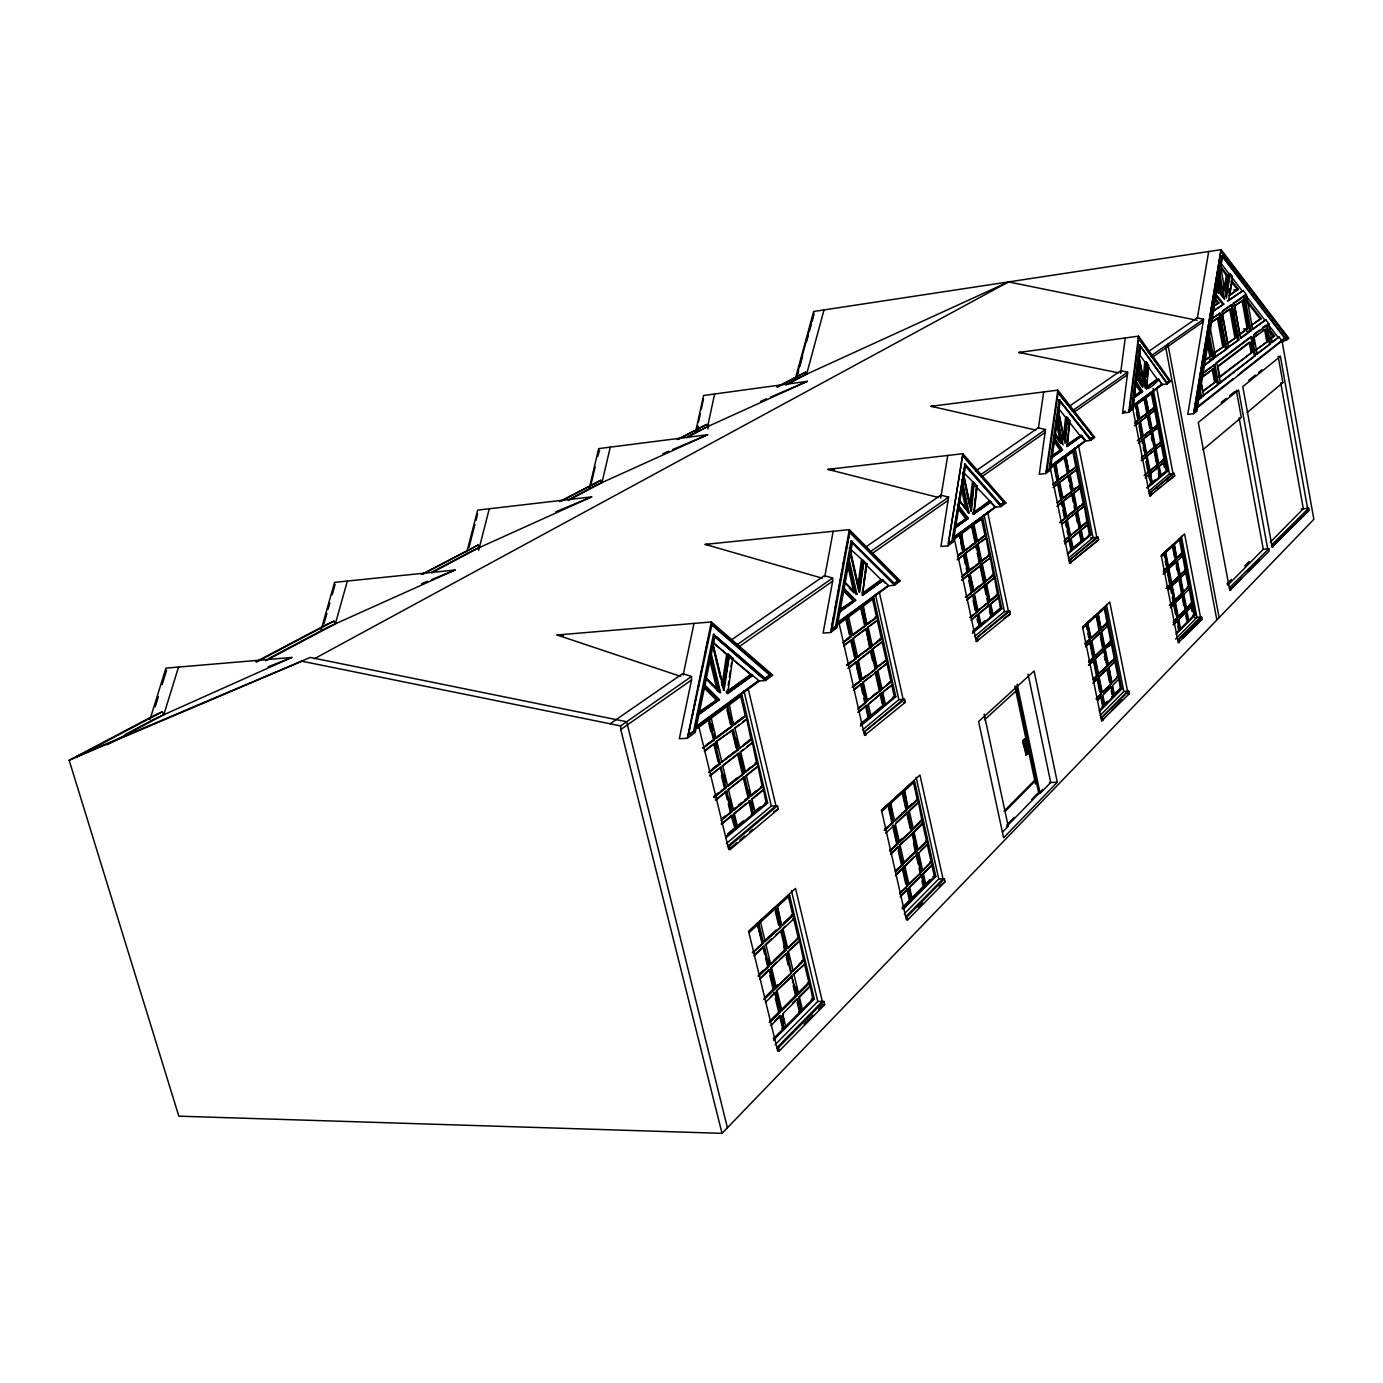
<?xml version="1.0" encoding="UTF-8"?>
<svg xmlns="http://www.w3.org/2000/svg" width="1383" height="1383" viewBox="0 0 1383 1383"><rect width="100%" height="100%" fill="white"/><g stroke="black" fill="none" stroke-linecap="round" stroke-linejoin="round"><path stroke-width="1.5" d="M822.315 578.215L705.209 544.383L849.335 529.62L900.333 580.981L894.524 585.268L852.36 543.104L837.009 627.744L830.578 632.498L823.092 633.086L832.635 581.206L832.652 578.025L824.372 575.639L730.622 640.45M938.625 497.552L827.829 469.39L962.845 453.693L1005.925 502.98L1001.067 506.576L965.455 466.106L953.267 541.894L947.925 545.836L940.941 546.51L948.582 497.137L940.768 495.149L866.553 546.458M1035.919 430.078L931.018 406.291L1057.857 390.127L1094.8 437.356L1090.72 440.364L1060.139 401.502L1050.285 470.237L1045.825 473.522L1039.29 474.248L1045.496 429.508L1038.114 427.848L975.464 471.154M1132.677 409.385L1140.595 346.805L1132.677 409.385L1128.735 412.29L1122.581 413.033L1127.698 372.165L1120.697 370.748L1120.593 373.272L1125.243 337.971M1165.437 345.836L1216.85 619.982M1167.892 344.125L1219.115 617.631M1222.451 257.1L1196.744 411.218L1193.615 413.69L1187.755 414.399L1203.573 319.231L1197.09 317.917L1147.786 352.008M1142.807 384.163L1144.018 384.007L1145.937 361.689L1144.744 361.845L1138.658 353.357M1144.121 385.857L1146.732 362.502L1144.726 385.771L1141.701 373.272M1142.98 382.14L1144.744 361.845M1146.006 388.709C1178.731 359.857 1137.241 406.637 1146.749 380.187M1147.112 375.917L1148.046 365.268L1146.127 362.588M1146.887 381.535L1146.351 387.741L1158.349 379.011L1162.325 384.56L1131.225 407.432M1147.25 377.421L1148.339 365.026L1147.129 365.181L1157.156 379.167L1158.349 379.011M1146.593 388.623L1148.651 365.181L1145.937 361.689M1063.285 439.656L1065.55 417.286L1058.116 407.881M1064.564 439.517L1066.829 417.13L1065.55 417.286M1064.893 439.293L1065.965 428.695M1066.397 424.46L1067.676 418.012L1069.854 420.778L1067.278 446.45L1081.783 435.887L1085.569 440.658L1049.645 467.074M1067.676 418.012L1065.117 443.442L1058.6 411.045M1067.071 442.249L1067.711 435.818M1068.35 429.404L1069.215 420.847L1067.036 418.098M1066.829 417.13L1069.543 420.57L1067.054 445.447L1081.126 435.23L1085.655 440.952L1050.146 467.074M973.286 514.355L991.058 501.856L973.286 514.355L973.736 510.344M974.445 504.311L975.136 498.295M975.828 492.262L976.519 486.228L973.978 483.359L971.436 511.14L963.121 471.793M989.001 501.268L972.405 513.3L973.77 513.162L976.917 485.9L975.551 486.055L995.674 507.146L952.835 538.644M973.96 514.286L977.193 486.159L963.415 472.329M969.76 505.089L972.37 482.46M973.736 482.304L970.641 509.065L963.121 473.47M970.762 511.226L973.978 483.359M1140.249 345.041L1132.245 408.244L1128.96 410.284L1131.622 408.331L1139.644 345.128L1167.027 382.607L1169.396 380.861L1138.278 338.005L1169.396 380.861M1128.735 412.29L1138.555 336.155L1018.58 352.509M1129.583 410.215L1138.883 337.919M862.335 593.221L862.888 589.072M863.701 582.848L864.531 576.607M865.067 572.458L865.896 566.235M862.802 595.243L883.236 580.359L862.058 595.295L866.899 564.091L849.214 548.014M857.979 585.597L861.35 560.098M862.819 559.959L858.878 589.711L850.078 550.486M850.061 548.93L859.725 592.01L863.822 561.031L858.981 592.08L849.784 551.056M1059.758 399.601L1049.783 469.027L1046.17 471.275L1049.144 469.096L1059.119 399.687L1090.651 438.912L1093.383 436.89L1057.597 392.115L1093.383 436.89M1045.825 473.522L1057.857 390.127M1046.827 471.205L1058.237 392.029M1038.322 428.523L1043.716 391.925M721.943 685.57L726.645 654.297L713.213 642.749M726.645 654.297L728.219 654.176L723.205 687.558L712.798 644.184M723.309 690.203L729.325 655.352L724.104 690.134L721.338 681.957M727.544 689.495L726.922 693.626L752.646 675.423L727.7 693.574L732.748 658.066L731.192 658.187L759.336 680.955L695.735 727.752M728.149 685.38L728.772 681.249M729.394 677.117L730.31 670.928M730.933 666.796L731.555 662.664M947.925 545.836L962.845 453.693M951.988 540.667L965.023 464.048L952.697 540.597L948.427 543.294L962.585 455.837L1004.248 502.582L963.277 455.75M1225.545 296.273L1229.21 274.007L1220.601 262.856M1229.21 274.007L1230.317 273.834L1226.341 298.123L1220.394 265.605M1228.657 292.885L1229.314 288.84M1230.317 273.834L1232.409 276.548L1228.45 300.82L1243.196 290.551L1246.394 294.683L1252.704 329.534L1265.739 319.784L1268.781 323.743L1272.135 342.431L1279.033 337.037L1282.024 340.909L1197.142 407.778M940.717 498.087L947.753 455.439M1220.601 267.853L1226.375 275.303L1223.869 290.516L1223.125 286.488M1224.992 290.361L1227.482 275.148L1220.567 266.193M1193.615 413.69L1221.085 249.649L813.671 311.486L795.692 377.369M1195.794 410.198L1222.174 255.596L1196.381 410.129L1193.927 411.685L1220.791 251.222L1287.763 337.953L1221.362 251.136M1197.298 318.367L1208.707 251.516M831.304 629.576L835.591 626.413L851.115 540.943L894.455 583.522L898.345 580.653L849.836 531.867L844.46 557.418M849.836 531.867L832.047 629.507L836.335 626.361L851.859 540.857M830.578 632.498L849.335 529.62M831.684 627.45L834.018 614.726M834.779 610.473L836.715 599.859M837.493 595.624L839.429 585.009M840.207 580.756L842.143 570.142M842.904 565.906L843.682 561.654M824.752 576.746L833.188 531.279M688.388 734.857L693.661 730.967L713.49 634.33L765.49 678.569L770.417 674.939L711.917 624.407L688.388 734.857L690.1 726.524M689.183 734.822L694.456 730.933L714.285 634.278M680.713 676.408L557.055 635.004L711.329 621.952L772.82 675.146L765.542 680.522L714.873 636.733L695.269 732.42L687.351 738.263L679.312 738.729L691.517 680.021L691.448 676.529L682.683 673.607L610.128 723.776M687.351 738.263L711.329 621.952M692.243 716.117L695.684 699.452M697.827 689.045L699.539 680.713M700.403 676.546L702.547 666.139M704.69 655.715L708.131 639.05M683.167 675.025L693.989 623.422M686.746 437.685L707.595 426.638L714.631 393.982M707.837 428.92L708.718 424.754M695.926 430.528L703.549 395.503L807.395 381.328L702.685 428.868M696.237 432.43L697.602 426.189M698.501 422.04L700.317 413.724M701.216 409.575L703.463 399.186M696.755 432.36L698.104 426.137M568.309 500.439L601.968 482.598L610.283 447.141M589.417 487.698L598.666 448.611L707.681 434.729L595.036 485.744L570.211 498.883M590.783 485.416L595.174 466.849M597.629 456.528L599.617 450.253M478.691 550.175L489.288 508.771M466.901 551.765L477.654 510.12L591.682 496.86L472.001 550.883L432.101 572.009M469.01 547.34L474.905 524.434M475.994 520.285L477.602 514.027M785.993 385.096L806.635 374.171L824.009 309.913M796.47 377.023L813.965 312.835M796.954 376.954L798.648 370.748M799.772 366.599L802.589 356.244M806.548 341.757L808.225 335.55M809.366 331.401L811.06 325.195M812.184 321.046L813.878 314.84M265.622 660.797L335.343 623.854L347.375 581.05M320.7 631.391L334.582 582.364L455.059 570.021L327.512 627.381L268.63 658.55M323.95 623.819L326.907 613.43M328.082 609.281L329.846 603.04M332.197 594.742L335.135 584.335M107.252 744.711L163.799 714.752L178.528 667.055M150.004 719.385L165.96 668.127L291.778 657.461L155.432 718.486L125.162 734.529M155.242 706.765L158.388 696.634M162.174 684.464L166.582 670.271M163.799 714.752L162.312 711.796L153.945 715.53L69.15 760.27L178.822 1116.167L722.047 1133.351L1313.85 519.334L1281.903 340.287M1057.321 782.225L1003.626 837.787L978.611 721.563L1034.121 670.997L1057.321 782.225L1049.403 782.571M1002.485 832.134L1008.207 826.239L984.16 714.095M1031.666 799.478L1037.492 793.514L1040.137 793.41L1050.734 782.519L1028.053 674.195M1006.945 824.856L1014.223 817.388M1042.782 789.382L1006.859 826.291L1008.207 826.239M804.059 1024.077L812.858 1015.122M818.736 1009.141L823.127 1004.663L824.666 1004.663L823.905 1001.465L817.785 1001.448L775.12 1044.666M918.295 907.646L922.772 903.082M939.195 886.347L945.108 881.749L944.451 878.81L938.746 878.948L904.292 913.852M1100.211 715.443L1123.843 691.5L1128.839 691.189L1129.358 693.713L1128.096 693.799L1109.771 602.106L1082.543 626.914L1101.611 720.802L1104.55 717.794M1111.915 710.292L1122.218 699.798M1182.465 638.376L1199.528 621.002M1267.71 548.878L1238.58 390.023L1198.266 422.455L1229.764 590.161L1241.571 578.129M1247.466 572.13L1259.273 560.098M1307.955 510.465L1280.399 356.365L1242.798 386.618L1272.135 546.976L1309.01 510.362L1308.629 508.252L1301.196 508.979M823.905 1001.465L778.439 1047.726L776.866 1047.692L822.366 1001.465L795.536 888.387L748.549 931.191L777.678 1050.994L779.234 1051.011L824.666 1004.663M944.451 878.81L907.127 916.791L905.658 916.808L943.033 878.845L919.954 775.033L881.455 810.11L906.349 919.833L907.801 919.799L945.108 881.749M1101.611 720.802L1129.358 693.713M1201.671 617.095L1177.746 640.312L1200.496 617.181L1184.574 533.959L1161.236 555.223L1178.212 642.715L1202.121 619.463L1201.671 617.095L1194.601 617.648M1229.764 590.161L1269.231 550.97L1268.816 548.774L1263.284 549.276L1227.706 585.251M1272.135 546.976L1309.01 510.362M1127.594 691.275L1101.075 718.209L1128.839 691.189M1229.331 587.879L1268.816 548.774M1271.738 544.781L1308.629 508.252M1270.32 542.153L1303.322 508.771L1280.744 382.884L1282.888 382.607L1278.238 356.641L1280.399 356.365M1005.372 811.147L1036.005 780.133L1034.674 780.202L1004.023 811.199M1175.567 639.119L1196.952 617.458L1181.428 536.379M773.477 1040.189L814.31 999.027L789.693 895.579L788.154 895.614L792.805 915.148L781.516 925.642L776.797 905.969L781.049 902.079M903.756 908.838L935.842 876.494L914.682 781.533L881.784 811.562M1099.399 711.605L1121.717 689.097L1105.363 607.552L1082.509 628.418M1176.138 634.227L1195.102 615.107L1180.512 538.99L1179.319 539.111L1182.067 553.442L1176.414 558.697L1182.655 553.39L1183.122 555.776L1176.881 561.1M1226.911 583.937L1231.371 579.442M1244.735 565.958L1249.195 561.463M902.096 907.646L910.187 899.503M911.57 898.12L929.964 879.605M1102.994 705.572L1102.044 706.523L1104.896 705.451L1102.821 695.182L1111.638 686.4L1113.695 696.583L1111.811 696.704M1104.464 704.085L1107.403 701.129M909.582 900.834L911.017 900.8L908.32 888.837L906.868 888.871L909.582 900.834L910.913 899.486M1112.433 696.669L1113.367 695.735M773.356 1038.719L783.435 1028.572L780.271 1015.52L774.497 1021.276M785.06 1026.929L800.169 1011.734L797.075 998.82L792.528 1003.332M809.729 986.217L798.665 997.229L801.76 1010.126L812.789 999.01L809.729 983.002L807.447 983.019M902.2 908.977L910.291 900.817L907.594 888.854L900.817 895.579M909.392 889.511L911.639 899.469L924.034 886.987L921.372 875.128L908.942 887.506M1099.312 710.482L1103.323 706.436L1101.231 696.168L1097.22 700.178M1113.989 695.684L1120.455 689.183L1118.553 676.494L1116.669 676.615M1176.345 632.913L1179.198 630.026L1177.348 620.448L1173.043 624.736M1178.16 619.636L1180.01 629.213L1187.565 621.607L1185.732 612.099L1179.682 618.132M1188.36 620.794L1193.927 615.21L1192.111 605.754L1186.545 611.303L1188.36 620.794L1187.133 611.251L1192.699 605.719L1192.25 603.351L1190.469 603.489M781.879 1028.554L784.213 1028.572L785.838 1026.929L782.692 1013.895L797.835 998.82L800.93 1011.734L798.631 1011.716M800.93 1011.734L802.52 1010.126L799.426 997.229L810.49 986.217M911.017 900.8L912.365 899.451L909.651 887.488L922.098 875.111L924.76 886.97L923.325 887.004L926.057 885.656L923.412 873.814L932.505 864.738L931.848 861.799L929.722 861.851M924.76 886.97L926.057 885.656M1113.695 696.583L1114.629 695.649L1112.572 685.484L1119.054 679.018M1177.867 626.24L1178.61 630.06L1179.803 629.974L1180.615 629.161L1178.765 619.584L1186.337 612.047L1188.153 621.555L1186.977 621.641M922.686 873.831L932.505 864.738M1103.651 693.765L1111.016 686.452L1113.073 696.634L1104.896 705.451M770.936 1025.598L781.049 1015.52L784.213 1028.572M900.195 896.91L908.32 888.837M1097.843 700.144L1101.871 696.133L1103.945 706.402M1173.631 624.684L1177.953 620.397L1179.803 629.974M770.02 1020.861L778.715 1012.252L780.271 1012.252L775.5 992.579L773.961 992.579M797.057 995.587L795.519 995.587L780.358 1010.627L781.896 1010.627L797.057 995.587L791.629 976.121L776.382 990.971L781.118 1010.627L796.297 995.587L791.629 976.121M808.208 983.002L797.127 993.997L798.665 993.997L809.729 983.002M1173.406 620.932L1177.486 617.994L1174.686 603.576L1171.211 606.428M1177.106 617.285L1185.871 609.661L1183.122 595.364L1181.929 595.451L1183.9 605.668M1185.49 608.969L1191.057 603.437M769.363 1022.296L779.493 1012.252L774.739 992.579L770.366 996.832M900.143 892.571L907.646 885.829L903.566 867.798L895.389 875.75M915.995 854.331L917.43 854.279L921.424 872.137L908.251 884.515L904.188 866.501L913.921 857.011M1096.684 697.602L1101.352 693.557L1098.223 678.085L1092.829 683.34M1101.663 692.658L1111.137 683.859L1108.042 668.525L1098.534 677.203L1107.42 668.559L1110.497 683.894M1174.011 620.898L1176.881 618.045L1174.098 603.61M770.141 1022.314L780.271 1012.252M899.503 893.902L907.646 885.829M921.424 872.137L908.977 884.498L904.914 866.467L917.43 854.279M931.848 861.799L922.738 870.841L918.744 853L927.907 844.079L927.25 841.106L925.815 841.158M1095.976 698.882L1101.352 693.557M1111.137 683.859L1102.303 692.624L1099.174 677.169M1118.553 676.494L1112.07 682.925L1108.976 667.609L1115.493 661.264L1114.992 658.723L1113.73 658.809M1173.164 622.281L1177.486 617.994M1177.296 615.176L1174.91 602.815L1182.517 595.399L1185.283 609.713L1177.694 617.233L1185.871 609.661M1187.288 586.893L1189.052 586.755L1191.662 603.386L1186.078 608.918L1192.25 603.351M1025.616 755.17L1028.053 753.562L1024.163 739.179M805.131 963.709L793.237 974.566L805.131 963.709L804.37 960.494L802.071 960.511M896.028 874.454L902.84 867.815L906.92 885.846M921.078 850.044L927.18 844.097L931.139 861.816L922.029 870.858L918.018 853.017M1093.538 682.078L1097.583 678.137L1100.712 693.592M1108.353 667.643L1114.871 661.299L1117.913 676.529L1111.431 682.96L1108.976 667.609M765.318 1002.502L775.5 992.579M776.382 990.971L792.39 976.121M1170.364 607.794L1174.686 603.576M1174.91 602.815L1183.122 595.364M1185.3 604.838L1183.329 594.621L1189.518 589.123M764.419 997.783L773.166 989.294L774.722 989.294L769.933 969.535L768.378 969.552M777.868 984.731L774.808 987.704L776.364 987.704L791.612 972.871L786.927 953.319L770.815 967.962L775.586 987.704L791.612 972.871M798.665 964.556L802.832 960.494M895.977 870.114L902.874 864.773L898.794 846.655L890.566 854.504M904.171 862.162L915.321 851.34L916.756 851.306L912.728 833.361L899.417 845.393L900.333 849.404M1093.728 678.223L1097.687 675.509L1094.558 659.985L1089.13 665.154M1111.119 661.333L1107.213 665.137L1114.992 658.723M763.744 999.2L773.944 989.294L769.155 969.535L760.373 977.919M895.337 871.411L902.165 864.79L898.068 846.69L891.205 853.225M917.361 850.044L926.524 841.141L922.565 823.334L913.35 832.117L916.912 848.056M1093.019 679.485L1097.065 675.561L1093.918 660.037L1088.49 665.206M1169.292 605.426L1173.631 601.207L1171.418 586.686L1174.219 601.156L1169.897 605.374M1175.965 598.925L1182.067 593.013L1179.889 578.613L1182.655 592.961L1175.049 600.36L1172.041 588.017M1184.263 590.869L1188.464 586.79L1185.732 572.527L1180.114 577.887L1182.863 592.235L1189.052 586.755M764.522 999.2L774.722 989.294M797.455 937.881L798.976 937.864L803.609 960.494L792.459 971.315L804.37 960.494M896.063 871.394L902.874 864.773M912.019 833.396L916.03 851.323L903.514 863.493L916.756 851.306M927.25 841.106L918.07 850.009L914.059 832.099L923.274 823.317L922.617 820.344L920.473 820.43M1093.642 679.433L1097.687 675.509M1107.524 665.966L1097.376 674.662L1107.524 665.966L1104.429 650.563L1103.167 650.667M1023.869 746.924L1022.573 740.735L1025.01 739.144M770.815 967.962L776.952 962.101M780.029 959.18L786.166 953.336L790.851 972.871M789.641 959.595L787.774 951.798L798.994 941.114M1094.869 659.121L1103.807 650.615L1106.901 666.001L1098.016 674.627L1094.869 659.121L1104.429 650.563M1107.368 647.227L1111.915 643.423L1111.413 640.882L1110.151 640.969M1167.926 589.504L1170.831 586.738M1179.301 578.664L1171.643 585.96L1179.889 578.613M759.682 979.32L769.933 969.535M787.774 951.798L799.754 941.097M899.417 845.393L912.728 833.361M1104.118 649.768L1111.915 643.423M1168.514 589.452L1171.418 586.686M1180.114 577.887L1186.32 572.476L1185.871 570.09L1184.678 570.194M758.783 974.6L763.174 970.417M773.858 960.286L784.61 950.069L786.149 950.069L781.447 930.431L775.932 934.752M889.788 850.199L898.103 843.63L893.988 825.444L892.554 825.495L896.651 843.682M902.217 838.409L898.016 842.385L899.469 842.351L912.071 830.37L908.026 812.357L906.591 812.409L910.17 828.417M915.027 826.239L921.182 820.396M1088.68 661.351L1094.022 657.392L1090.876 641.816L1089.597 641.919L1092.76 657.478M1166.854 587.135L1170.952 584.266L1168.151 569.744L1166.941 569.848L1169.759 584.369M757.988 976L768.256 966.233L763.451 946.387L754.617 954.633M890.427 850.182L897.29 843.665L893.176 825.478M912.071 830.37L898.656 842.368L895.458 828.244M912.676 829.126L921.891 820.361L917.966 799.478L916.531 799.547M1089.251 661.316L1093.313 657.444L1090.15 641.868L1086.07 645.688M1094.281 656.527L1103.202 648.057L1100.09 632.619L1091.118 640.969L1093.884 654.591M1104.222 647.158L1110.774 640.917L1107.697 625.583L1101.127 631.72M1165.921 588.466L1170.277 584.335L1167.477 569.813L1163.103 573.893M758.869 975.983L769.138 966.233L764.332 946.387L762.776 946.387L764.695 954.339M786.149 950.069L770.798 964.66L766.009 944.831L781.447 930.431M798.976 937.864L787.774 948.531L783.072 928.909L794.343 918.381L793.565 915.131L791.266 915.166M889.874 851.461L898.103 843.63M922.617 820.344L913.385 829.109L909.357 811.112L918.623 802.468M1088.611 662.543L1094.022 657.392M1103.911 648.005L1094.99 656.476L1091.844 640.917L1100.799 632.55L1103.911 648.005L1102.649 648.091L1100.315 636.508M1111.413 640.882L1104.861 647.106L1101.75 631.668L1108.336 625.531L1107.818 622.972L1105.933 623.111M1166.595 588.415L1170.952 584.266M1179.422 576.21L1170.588 583.591L1179.422 576.21L1176.656 561.809L1167.771 569.087M1179.059 575.553L1185.871 570.09M771.299 939.074L765.127 944.831L766.009 944.831M793.583 918.398L798.216 937.864L786.996 948.531L782.294 928.909L785.112 926.282M895.959 822.885L907.213 812.391L911.259 830.405M908.648 811.147L917.914 802.503M1179.699 558.473L1182.534 555.828L1185.283 570.142L1179.647 575.501L1177.279 563.158M754.012 955.999L764.332 946.387M885.725 833.154L893.988 825.444M908.026 812.357L895.371 824.164L899.469 842.351M1085.43 646.898L1090.876 641.816M1163.777 573.824L1168.151 569.744M763.641 941.529L776.019 930.033M783.573 923.031L792.044 915.166M884.947 828.866L893.314 822.401L889.183 804.163L890.566 802.918L894.68 821.139L907.352 809.349L903.306 791.301L904.638 790.073L907.974 808.139L917.24 799.512L913.247 781.602L903.929 790.108L905.727 798.112M901.681 813.342L907.352 809.349M907.248 808.173L911.898 803.851M1084.981 643.112L1087.712 640.571M1106.556 623.076L1099.969 629.196L1107.818 622.972M1163.552 570.142L1167.684 567.324L1164.866 552.768L1165.696 552.024L1168.497 566.546L1176.19 559.406L1173.424 544.971L1174.236 544.228L1177.002 558.646M1175.827 558.749L1181.48 553.494M752.317 952.68L762.655 943.068L757.158 923.17L761.981 943.085L763.537 943.068L758.714 923.153L760.391 921.614L765.197 941.512L764.332 941.512L780.652 927.146L775.932 907.438L777.574 905.951L781.516 925.642M884.204 830.128L892.502 822.436L888.37 804.197L881.438 810.524M893.867 821.156L906.539 809.383L902.494 791.335L896.115 797.144M1085.534 643.078L1089.631 639.274L1086.468 623.664M1090.599 638.376L1099.571 630.026L1096.46 614.553L1087.436 622.782L1091.308 638.324L1100.28 629.974L1097.168 614.501L1098.119 613.637L1101.231 629.092M1164.088 570.09L1167.01 567.376L1164.59 554.911M1167.822 566.615L1175.533 559.458L1172.749 545.04L1165.022 552.076L1167.425 564.541M753.199 952.662L763.537 943.068M765.197 941.512L780.652 927.146M782.277 925.625L793.565 915.131M885.034 830.094L893.314 822.401M908.683 808.104L917.966 799.478M1084.894 644.288L1090.34 639.223L1087.194 623.612L1088.162 622.73M1163.293 571.386L1167.684 567.324M749.188 932.54L789.693 895.579M1161.098 556.709L1180.512 538.99M984.506 719.834L1015.9 691.12M759.526 921.631L764.177 917.378M770.4 911.708L775.068 907.455L779.787 927.146M1100.142 611.269L1104.118 607.656L1107.195 623.024L1100.609 629.144L1098.119 613.637M698.363 724.657L728.703 849.49L736.707 842.766M739.905 840.086L744.711 836.041M749.517 832.013L752.715 829.316M773.546 811.838L778.283 809.09L777.505 805.753L771.334 806.03L726.334 843.544M953.907 536.915L976.294 641.574L979.562 638.825M1004.127 618.201L1010.385 613.966L1009.797 611.165L1004.421 611.597L974.842 636.266M1050.389 468.439L1069.612 563.209L1098.603 539.802L1098.085 537.192L1090.513 537.918M1132.279 405.859L1149.74 495.909L1152.903 493.264M1157.657 489.271L1160.821 486.609M1167.148 481.301L1174.668 475.856L1174.202 473.418L1169.465 473.937L1148.806 491.155M728.703 849.49L730.276 849.439L778.283 809.09M838.686 621.572L864.513 735.428L905.26 702.339L904.586 699.297L898.846 699.66L862.681 729.826M976.294 641.574L1010.385 613.966M1069.612 563.209L1098.603 539.802M1149.74 495.909L1174.668 475.856M748.047 688.164L775.949 805.822L727.873 846.068L729.446 846.016L777.505 805.753M879.242 591.768L903.151 699.383L863.805 732.298L904.586 699.297M987.635 512.125L1008.449 611.269L975.672 638.704L1009.797 611.165M1078.463 445.412L1096.823 537.313L1069.094 560.513L1098.085 537.192M1156.655 387.966L1173.026 473.556L1149.256 493.437L1174.202 473.418M1202.882 449.734L1241.329 417.493L1236.333 390.283M1247.138 412.566L1282.888 382.607M1068.489 558.162L1093.037 537.676L1075.075 447.936M727.458 833.966L735.289 827.483M738.47 824.838L743.259 820.88M755.844 810.455L760.218 806.842M860.866 723.499L868.922 716.843M870.547 715.495L881.974 706.021M972.992 630.683L985.353 620.431M992.769 614.294L999.148 609.021L1001.845 608.797L982.743 518.124L973.217 524.278L976.45 539.577M1081.523 540.805L1084.237 538.575M1155.358 479.694L1149.774 484.309L1152.419 483.41L1150.518 473.556L1158.418 467.108L1160.302 476.876L1158.522 477.066L1163.708 472.779M734.338 828.884L737.623 827.397L734.356 813.826L750.364 800.74L753.579 814.172L751.246 814.259M869.648 716.792L868.23 717.967L865.43 705.555L866.882 705.451L869.7 717.881L867.504 718.002M884.083 704.846L882.7 705.987L885.535 704.742L882.769 692.468L892.363 684.637L891.672 681.577L889.511 681.733M978.645 626.516L981.169 625.427L978.749 614L989.658 605.08L992.043 616.403L990.021 616.576M1070.978 550.019L1071.981 549.189M1159.939 476.322L1159.11 477.014L1158.366 473.09M725.989 836.421L735.116 828.849L731.054 815.296M754.478 812.806L766.13 803.16L762.932 786.46L760.615 786.564M860.675 724.796L868.973 717.915L866.156 705.503L857.84 712.297M972.698 631.945L979.32 626.447L977.574 614.968L979.994 626.395L977.954 626.568M990.522 606.082L992.527 615.521L1000.497 608.9L998.215 594.794L996.192 594.967M1067.417 553.442L1071.618 549.95L1069.474 539.37L1065.256 542.81M1072.62 549.137L1081.817 541.496L1079.708 531.003L1082.457 541.444L1080.555 541.617L1071.341 549.258L1073.26 549.068L1071.116 538.488L1080.348 530.934M1082.803 540.684L1089.562 535.083L1087.47 524.658L1080.693 530.208L1081.523 534.391M1146.49 487.905L1150.967 484.188L1149.066 474.317L1151.572 484.119M733.56 828.918L737.623 827.397M753.579 814.172L755.256 812.772L752.041 799.357L763.727 789.797M869.7 717.881L871.1 716.705L868.299 704.31L881.403 693.592L884.152 705.883M979.994 626.395L981.169 625.427M992.043 616.403L993.201 615.452L990.798 604.146L998.803 597.612M1070.338 550.071L1073.26 549.068M1082.457 541.444L1083.425 540.632L1081.316 530.138L1088.093 524.589L1087.574 521.979L1086.312 522.117M1160.302 476.876L1161.132 476.184L1159.265 466.417L1165.074 461.663L1164.607 459.225L1162.826 459.433M726.179 837.528L767.669 803.091L742.049 695.459L740.51 695.563L745.351 715.893L733.422 724.882L732.437 720.785M860.485 726.075L895.804 696.773L873.866 598.338L872.414 598.476L876.563 617.043L866.795 624.407L862.594 605.702L870.771 599.669M972.405 633.207L1001.845 608.797M1067.572 554.255L1090.824 534.962L1073.969 450.893L1067.52 454.869M1147.838 487.663L1167.529 471.326L1152.523 393.031L1132.366 407.881M721.131 824.009L731.832 815.261M749.586 800.774L752.801 814.207L736.845 827.432L733.56 813.844L746.371 803.385M751.263 799.391L762.967 789.831M883.651 691.206L892.363 684.637M971.903 619.1L976.882 615.02M990.124 604.198L998.128 597.663M1070.477 538.557L1079.708 531.003M1149.913 473.626L1157.83 467.16L1159.715 476.945L1151.814 483.48L1150.518 473.556M1163.017 462.925L1158.66 466.486L1160.544 476.253L1166.336 471.447L1164.469 461.732M721.926 823.974L732.627 815.227L735.912 828.815M858.566 712.262L866.882 705.451M970.918 620.397L977.574 614.968M1064.495 543.899L1070.114 539.301L1072.257 549.898M1145.176 477.948L1149.671 474.265M722.583 818.131L725.643 815.624M735.168 807.879L731.97 810.49L733.526 810.421L749.551 797.369L744.694 777.108L743.138 777.194L747.996 797.438L744.797 800.048M738.384 805.269L741.582 802.659M753.026 793.341L756.38 790.609M869.423 698.622L866.138 701.285L880.712 690.515L876.545 672L875.111 672.103L879.26 690.618L880.712 690.515M872.708 695.943L875.975 693.281M887.039 684.274L890.237 681.681M979.89 608.71L976.761 611.251L989.052 602.245L985.439 585.199L984.091 585.32L986.096 594.794M984.575 604.907L989.052 602.245M990.453 600.118L995.259 596.211M1065.48 539.059L1069.578 536.656L1066.345 520.699L1061.47 524.14M1080.884 526.525L1084.964 523.223M721.822 819.341L731.019 811.856L726.058 791.387L715.288 799.962M750.468 796.02L762.171 786.495L757.348 763.036L755.032 763.157M858.791 707.819L865.464 702.391L861.229 683.686L854.538 689.011M969.621 617.579L976.951 612.099L973.286 594.88L971.921 595.001M989.519 601.363L997.541 594.846L994.049 575.034L992.026 575.207M1064.72 540.148L1068.938 536.708L1065.705 520.769M1083.805 506.351L1076.977 511.779L1080.158 527.58L1086.952 522.048L1083.909 503.654L1082.007 503.861M1144.087 475.527L1148.582 471.862L1146.317 456.943L1149.187 471.793L1144.692 475.458M1149.446 471.171L1157.346 464.723L1154.511 449.994L1157.951 464.653L1149.446 471.171L1146.576 456.338L1154.511 449.994M721.096 820.551L731.797 811.821L726.853 791.353L725.28 791.422L727.251 799.599M762.932 786.46L751.246 795.986L746.388 775.759L758.161 766.389M857.858 709.133L866.19 702.339L861.955 683.634L853.588 690.307M882.233 662.803L886.901 660.14L887.575 663.2L877.22 670.945L886.866 663.252L890.963 681.629L881.369 689.443L891.672 681.577M970.313 617.527L976.951 612.099M998.215 594.794L990.211 601.311L986.598 584.266L994.636 577.869M1063.959 541.22L1069.578 536.656M1069.526 533.907L1066.708 519.956L1075.991 512.557L1079.172 528.375L1069.941 535.895L1079.812 528.306L1076.631 512.505L1075.369 512.626L1077.357 522.497M1080.158 527.58L1087.574 521.979M1157.778 461.939L1155.358 449.337L1161.201 444.669L1164.002 459.294L1158.193 464.031L1164.607 459.225M1221.189 402.453L1226.237 398.408M1229.608 395.694L1234.656 391.648M1248.763 380.325L1255.315 375.052M1258.582 372.425L1261.866 369.797M742.308 778.439L727.804 789.987L744.694 777.108M745.61 775.794L757.383 766.424M875.837 672.052L879.986 690.566L866.864 701.233L862.646 682.545L870.892 675.993M967.599 598.943L972.595 594.949L976.277 612.168M973.788 593.999L984.765 585.251L988.378 602.314L977.453 611.2L974.202 595.917M993.962 577.921L985.923 584.335L987.531 591.907M1141.182 460.625L1145.712 457.012M716.083 799.927L726.853 791.353M862.646 682.545L876.545 672M966.613 600.205L973.286 594.88M985.439 585.199L974.462 593.947L978.127 611.148M1062.109 524.071L1066.345 520.699M1066.708 519.956L1076.631 512.505M1076.977 511.779L1084.428 506.282M1141.788 460.556L1146.317 456.943M1146.576 456.338L1155.116 449.924M1155.358 449.337L1161.806 444.6L1161.322 442.162L1159.542 442.37M713.697 797.714L726.023 787.93L721.044 767.34L719.471 767.427M743.881 773.737L727.752 786.547L722.79 765.975L739.006 753.389L743.881 773.737L742.325 773.806L737.934 755.498M749.43 739.628L751.747 739.49L756.587 763.07L744.797 772.423L757.348 763.036M852.879 687.161L861.246 680.505L857.011 661.714L848.592 668.248M862.681 679.381L875.854 668.905L871.688 650.304L858.445 660.607L861.955 679.433L875.854 668.905M879.018 665.344L875.802 667.903L886.901 660.14M965.991 597.318L972.681 592.01L968.982 574.723L967.616 574.844M969.898 575.777L973.857 591.077L984.834 582.347L981.221 565.232L979.855 565.353L983.486 582.468L984.834 582.347M987.842 555.396L989.865 555.205L993.374 575.086L985.318 581.482L994.049 575.034M1060.156 522.515L1065.809 518.037L1062.576 502.029L1056.889 506.437M1066.172 517.311L1075.473 509.929L1072.274 494.059L1062.939 501.303L1066.172 517.311L1076.095 509.86L1072.914 493.99L1071.635 494.129L1073.225 502.064M1073.657 495.27L1076.441 509.151L1083.909 503.654M1141.303 458.067L1145.833 454.471L1142.963 439.569L1141.753 439.708L1142.462 443.442M1146.092 453.849L1154.044 447.539L1151.209 432.775L1143.205 438.981L1146.092 453.849L1154.649 447.47L1151.797 432.706L1150.604 432.844M1154.286 446.934L1161.322 442.162M713.663 796.556L718.278 792.891M721.373 790.436L726.023 787.93M727.804 785.337L737.485 777.644M747.39 769.795L750.762 767.116M854.763 684.602L861.246 680.505M862.871 678.171L866.156 675.544M975.637 588.691L978.766 586.202M989.485 577.714L992.7 575.155M1070.183 513.681L1073.277 511.226M1077.184 508.131L1079.916 505.953M714.441 796.522L725.228 787.964L720.249 767.375M726.974 786.581L743.103 773.771L738.228 753.424L722.012 766.026M852.135 687.213L860.52 680.557L855.541 661.817M965.299 597.37L971.99 592.062L968.307 574.775L961.583 579.996M973.183 591.129L984.16 582.399L980.53 565.284L969.5 573.859M1059.516 522.584L1065.169 518.089L1061.919 502.098M1076.441 509.151L1083.269 503.723L1080.106 487.974M1142.22 456.926L1145.228 454.54L1142.358 439.638M1287.227 338.022L1285.689 339.233L1287.763 337.953M1194.497 411.615L1196.381 410.129M1282.3 342.465L1283.562 341.445L1283.493 339.042M1280.952 341.048L1286.311 340.339L1288.852 338.334L1221.085 249.649M1197.661 406.602L1233.135 378.683M1239.842 373.393L1283.182 339.284M1196.693 401.329L1201.62 397.474L1199.735 387.413M1218.561 384.249L1202.38 396.126L1218.561 384.249L1214.896 364.472L1201.983 373.514M1220.411 382.814L1255.453 355.448L1251.995 336.432L1216.746 363.072L1220.411 382.814L1219.27 382.953L1255.453 355.448M1257.147 354.134L1270.493 343.71L1267.139 324.988L1253.707 335.135L1257.147 354.134L1256.058 354.273L1270.493 343.71M1271.063 342.569L1279.033 337.037M1200.893 377.645L1213.289 368.95L1215.674 381.777L1202.864 391.7L1201.135 382.434M1267.831 341.324L1255.366 350.279L1267.831 341.324L1265.652 329.189L1253.136 338.005L1258.046 334.288M1274.607 336.069L1270.372 338.662L1274.607 336.069L1269.922 330.001L1268.833 330.139L1273.536 336.207M709.41 775.794L718.711 768.585M739.94 752.093L743.328 749.465M746.699 746.837L751.782 742.896M847.848 668.3L856.284 661.765M857.702 660.659L870.962 650.356L875.128 668.957M880.452 643.009L872.362 649.284L876.528 667.851L886.175 660.192L882.06 641.747M989.796 558.092L981.705 564.385L984.921 579.581M1057.667 505.4L1060.502 503.187M1073.26 493.299L1078.74 489.029M710.205 775.759L721.044 767.34M752.559 742.861L740.718 752.058L745.575 772.388M871.636 649.336L882.786 641.695L882.095 638.6L879.934 638.773M962.274 579.944L968.982 574.723M981.221 565.232L970.175 573.789L973.857 591.077M981.031 564.437L990.47 558.041M1062.939 501.303L1072.914 493.99M1079.587 485.347L1076.423 469.529L1069.526 474.732L1072.724 490.654L1080.227 485.277L1080.745 487.905L1073.899 493.23L1077.08 509.082M1138.416 443.113L1142.963 439.569M1143.205 438.981L1151.797 432.706M1151.451 432.188L1158.522 427.485L1158.038 425.03L1152.437 428.592M712.435 768.775L717.086 765.179M725.262 758.852L735.013 751.332M743.432 744.815L750.208 739.577M846.396 665.206L851.461 661.299M859.586 655.006L870.996 647.209L866.813 628.522L852.654 638.669L865.983 628.591L870.184 647.261L856.907 657.53L870.996 647.209M877.41 641.228L880.66 638.721M963.64 574.55L968.377 571.836L964.677 554.479L963.311 554.6L965.369 564.247M969.777 569.813L972.94 567.376M976.087 564.938L980.616 562.362L976.968 545.179L964.504 553.701M982.034 560.34L985.284 557.833M1063.302 497.5L1072.378 491.345L1069.163 475.424L1067.901 475.562M1073.467 489.651L1076.199 487.525M1146.922 432.844L1151.33 430.234L1148.478 415.419L1140.439 421.487L1143.326 436.423L1151.33 430.234M1218.751 377.317L1252.168 352.181L1250.353 342.102L1217.956 366.737L1219.892 377.179L1252.168 352.181M708.476 772.354L719.333 763.952L714.319 743.276L704.967 750.347M847.053 665.154L855.472 658.636L852.032 639.707L856.302 658.567L847.865 665.102M870.737 642.023L871.67 646.172L881.369 638.669L877.237 620.137L867.487 627.519L877.963 620.085L877.271 616.991L875.111 617.164M962.568 575.812L967.599 571.905L963.899 554.548M968.791 570.989L979.838 562.432L976.208 545.248L965.109 553.649L966.752 561.342M1057.044 502.721L1061.297 499.419L1058.047 483.359L1055.194 485.519M1137.241 440.693L1141.788 437.166L1138.9 422.23L1134.337 425.687M1142.652 436.509L1150.656 430.32L1147.804 415.505L1139.765 421.573M1151.572 429.646L1157.45 425.1L1154.632 410.388L1148.72 414.848L1151.572 429.646L1158.038 425.03M709.358 772.302L720.215 763.9L715.201 743.224L704.293 751.47M732.42 729.584L737.312 750.035L721.079 762.586L738.194 749.984L733.284 729.533L716.083 741.945L717.587 748.134M744.573 715.927L746.129 715.841L750.986 739.542L739.127 748.704L751.747 739.49M871.67 646.172L882.095 638.6M961.652 577.039L968.377 571.836M980.616 562.362L969.569 570.92L965.87 553.563M981.066 537.866L985.681 535.29L989.191 555.257L981.1 561.533L989.865 555.205M1057.77 502.651L1062.023 499.349L1058.773 483.289L1057.494 483.428L1060.744 499.488L1062.023 499.349M1072.378 491.345L1063.026 498.571L1059.776 482.511L1069.163 475.424M1080.227 485.277L1073.364 490.585L1070.165 474.663L1077.046 469.459L1076.527 466.814L1075.248 466.953M1137.932 440.607L1142.479 437.097L1139.575 422.143L1135.011 425.601M1203.314 390.594L1215.674 381.777M1200.444 378.717L1213.289 368.95M1218.527 365.596L1249.247 342.241L1251.079 352.337M1261.296 331.816L1264.563 329.344L1266.742 341.463M1215.622 363.21L1250.906 336.57L1254.346 355.604M1254.295 334.012L1259.325 330.209M1262.696 327.667L1266.05 325.126L1269.421 343.848M1203.141 373.358L1214.896 364.472M734.235 728.288L739.335 724.415M742.74 721.84L746.146 719.264M844.425 644.893L851.219 639.759M957.14 559.666L962.222 555.828M985.595 538.194L977.47 544.349L979.078 551.99M715.409 741.98L733.284 729.533M746.924 719.229L735.013 728.236L739.905 748.652M843.561 646.103L852.032 639.707M957.918 559.596L964.677 554.479M976.778 544.418L986.269 538.143M1053.068 487.594L1058.773 483.289M1148.72 414.848L1155.22 410.319L1154.753 407.847L1152.955 408.071M706.557 744.555L714.371 739.767L709.358 719.022L711.139 717.708L716.135 738.436L732.471 726.127L727.562 705.624L729.29 704.345L733.422 724.882M717.829 736.067L732.471 726.127M734.338 723.637L742.861 717.224M846.465 639.223L849.854 636.664M852.965 634.313L866.104 625.41L861.903 606.67L863.32 605.633L866.795 624.407M867.694 623.232L870.944 620.777M957.624 555.534L960.995 552.975M963.882 550.814L967.063 548.411M970.244 546.026L973.425 543.64M1052.653 483.964L1058.237 480.61L1054.97 464.498L1055.99 463.754L1058.514 479.918L1067.918 472.848L1064.703 456.891L1055.264 463.841M1057.96 479.97L1062.663 476.444M1147.994 412.947L1138.762 419.135L1147.994 412.947L1145.141 398.097L1145.988 397.474L1148.841 412.307L1145.401 397.543L1151.33 393.187L1154.148 407.933L1148.253 412.376M1149.117 411.339L1153.56 408.002M702.564 748.047L713.49 739.819L708.476 719.074M716.895 737.26L731.59 726.179L726.68 705.676L723.395 708.096M843.716 641.729L851.323 636.543L847.053 617.613L848.488 616.559L852.758 635.454L866.104 625.41M851.945 635.523L865.291 625.479L861.557 608.831M958.212 555.465L963.294 551.644L959.577 534.253L952.783 539.266M976.847 541.479L985.007 535.359L981.394 518.262M1053.224 483.912L1057.511 480.679L1054.244 464.584L1049.939 467.748M1068.99 472.087L1065.774 456.148L1068.99 472.087L1075.888 466.884L1072.707 451.048M1135.374 422.022L1138.416 419.74L1135.529 404.77L1132.452 407.017M1139.281 419.084L1147.32 413.033L1144.467 398.183L1136.394 404.13L1138.192 413.465M703.446 747.996L714.371 739.767M734.2 724.83L746.129 715.841M842.852 642.939L851.323 636.543M867.521 624.338L877.271 616.991M957.295 556.675L964.055 551.575L960.355 534.184L961.548 533.302L964.487 550.745L975.603 542.378L971.955 525.16M965.265 550.676L976.363 542.309L972.716 525.073L973.891 524.209L977.539 541.427L985.681 535.29M1052.515 484.897L1058.237 480.61M1059.24 479.832L1068.627 472.761L1065.429 456.805L1066.414 456.079M1069.629 472.018L1076.527 466.814M1134.527 423.094L1139.091 419.654L1136.204 404.683L1137.068 404.043L1139.972 418.997M1148.841 412.307L1154.753 407.847M1204.524 364.887L1212.684 358.785L1208.189 334.582M1226.686 349L1214.533 357.402L1226.686 349L1220.1 313.18L1211.007 318.937M1238.822 339.924L1227.361 347.807L1238.822 339.924L1232.357 304.554L1221.915 311.901L1228.484 347.652M1240.949 337.642L1249.886 330.969L1243.559 296.048L1244.665 295.893L1250.993 330.814L1240.568 338.61L1234.137 303.309L1244.665 295.893M1251.598 329.69L1265.739 319.784M1204.04 365.959L1213.825 358.629L1209.33 334.427M1204.628 360.099L1210.92 356.123L1207.999 340.425M1223.834 346.511L1213.876 353.218L1223.834 346.511L1218.509 317.589L1212.926 320.891M1226.686 343.693L1236.022 337.452L1230.801 308.893L1221.396 314.909L1229.677 309.049L1234.898 337.59M1260.103 318.885L1250.906 325.714L1261.192 318.73L1247.587 301.131L1246.481 301.287L1260.103 318.885L1261.192 318.73M1204.057 361.222L1210.92 356.123M1236.022 337.452L1227.81 343.554L1222.52 314.754M1242.02 300.336L1247.138 328.514L1238.788 334.721L1239.894 334.565L1248.244 328.359L1243.127 300.18L1233.601 306.283M1131.536 406.481L1161.132 384.716L1167.096 383.955L1170.64 381.345L1138.555 336.155M699.055 726.006L702.184 723.689M718.469 711.726L710.24 717.76L711.139 717.708M730.224 703.134L733.647 700.611M839.395 622.713L844.512 618.944M847.675 616.628L859.413 607.984M963.968 531.02L970.347 526.335M697.602 728.219L742.049 695.459M760.546 674.869L764.713 678.638L769.639 675.008L711.139 624.476M839.291 623.819L873.866 598.338M851.115 540.943L893.729 583.574L898.345 580.653M954.218 539.128L982.743 518.124M964.331 464.118L1000.324 505.054L1003.574 502.651M1050.146 468.457L1073.969 450.893M1077.15 422.61L1090.011 438.981L1092.743 436.976M1168.808 380.93L1167.027 382.607M949.136 543.225L952.697 540.597M1000.324 505.054L1004.248 502.582M696.6 726.075L758.126 680.868M836.871 623.007L888.456 585.562L837.614 622.955M953.457 537.33L995.501 506.869L954.149 537.261M1049.991 466.382L1085.569 440.658M1122.581 413.033L1125.226 411.097M695.701 727.268L758.904 680.816M1132.141 406.412L1162.308 384.249L1158.384 379.685M837.839 623.232L888.75 585.787L882.475 579.546L881.04 579.667L862.854 592.875M955.117 525.868L966.855 518.193L958.039 506.766M1133.956 396.005L1141.355 391.372L1135.149 381.483M1145.141 387.897L1157.156 379.167M698.83 711.986L717.466 699.487L703.93 686.037M840.57 609.056L854.124 600.153L843.509 589.435M1051.789 455.75L1061.193 449.7L1053.984 439.293M1067.33 444.462L1081.126 435.23M954.771 526.975L966.855 518.193M973.77 513.162L990.349 501.113M1133.628 396.99L1141.355 391.372M697.015 714.354L717.466 699.487M751.833 674.506L726.092 692.174L750.468 674.489L713.421 642.87M838.599 611.442L854.124 600.153M882.475 579.546L862.664 593.947L866.64 563.763L865.188 563.901L881.04 579.667M1051.46 456.788L1061.193 449.7M697.239 715.218L719.437 699.591L705.14 685.38M838.703 612.306L855.161 600.326L843.751 588.812M954.719 527.857L968.359 518.383L957.987 504.916M1133.991 397.44L1142.548 391.579L1136.152 381.38M1051.841 457.272L1062.542 449.907L1054.728 438.636M1066.639 446.519L1081.783 435.887M698.035 715.167L719.437 699.591M839.429 612.237L855.887 600.257L843.077 587.308M955.411 527.787L968.359 518.383M1052.498 457.203L1062.542 449.907M1133.005 398.529L1142.548 391.579M1211.093 322.844L1218.509 317.589M1243.127 300.18L1234.708 306.127L1239.894 334.565M1222.537 310.829L1231.25 304.709L1237.699 340.08M1243.559 296.048L1233.014 303.465L1234.137 303.309M1210.557 319.888L1220.1 313.18M722.047 1133.351L620.76 729.55L691.517 680.021M738.349 647.227L832.635 581.206M871.515 553.995L948.531 500.076M983.123 475.838L1045.41 432.239M1073.709 412.428L1127.577 374.707M1152.108 357.523L1203.435 321.599M1212.355 311.4L1223.765 304.087L1215.035 293.058M1227.326 300.975L1243.196 290.551M1211.785 312.42L1223.765 304.087M69.15 760.27L302.013 661.23L620.656 725.919L691.448 676.529M736.569 645.048L832.652 578.025M869.786 552.111L948.582 497.137M979.734 475.406L1045.496 429.508M1072.067 410.976L1127.698 372.165M1150.587 356.192L1203.573 319.231M1213.202 306.248L1218.89 302.929L1214.896 297.915M1228.657 295.564L1237.387 289.531L1230.991 281.268M1070.235 405.634L1120.697 370.748M1214.326 306.075L1218.89 302.929M1238.494 289.375L1229.764 295.409L1232.097 281.112L1238.494 289.375L1233.705 290.05M314.287 658.792L1008.484 281.907L1196.969 320.286M687.731 436.665L701.043 429.612M787.169 384.007L800.29 377.075M431.652 572.839L479.348 547.564L478.138 545.058L421.348 574.464M255.855 661.783L326.181 624.667L334.012 621.14L335.343 623.854M559.527 501.562L600.862 480.281L601.968 482.598M677.186 439.5L706.575 424.477L707.595 426.638M776.848 386.912L805.701 372.148L806.635 374.171M75.927 757.4L162.312 711.796M256.685 661.973L334.012 621.14M422.766 574.291L478.138 545.058M561.567 501.026L600.862 480.281M678.119 439.5L706.575 424.477M777.523 387.015L805.701 372.148M801.881 376.349L1008.484 281.907M760.702 401.295L766.528 398.805M770.417 397.128L807.395 381.328M76.307 756.501L310.241 657.426L626.655 721.736L727.423 1127.785M662.906 453.659L668.75 451.186M672.639 449.544L707.681 434.729M555.862 511.762L591.682 496.86M421.608 583.678L427.503 581.258M431.444 579.65L455.059 570.021M268.112 666.848L291.796 657.461M1226.375 275.303L1227.482 275.148M1232.409 276.548L1231.302 276.721L1242.09 290.707M1246.031 298.935L1245.288 294.838L1246.394 294.683M1268.781 323.743L1267.71 323.881L1277.961 337.193M1243.473 328.998L1248.244 328.359M1246.584 331.401L1250.993 330.814M1209.261 359.234L1213.825 358.629M1238.2 374.689L1239.306 374.551M1142.393 387.067L1137.742 359.736M1143.931 398.252L1145.141 398.097M1136.204 404.683L1134.994 404.821L1135.72 408.573M1201.62 397.474L1200.461 397.613L1199.338 391.579M1069.543 420.57L1068.281 420.726L1079.846 435.368M1154.027 410.457L1155.22 410.319M1193.633 411.581L1196.744 411.218M1139.091 419.654L1137.898 419.792L1136.446 412.307M1156.724 427.693L1158.522 427.485M1084.393 441.108L1090.72 440.364M1142.479 437.097L1141.269 437.235L1139.091 426.016M1160.614 444.738L1161.806 444.6M1153.457 447.608L1154.649 447.47M1053.051 464.723L1054.97 464.498M1144.64 454.609L1145.833 454.471M1163.881 461.801L1165.074 461.663M1068.627 472.761L1067.365 472.9L1064.149 456.943M1156.758 464.774L1157.951 464.653M1158.072 466.555L1159.265 466.417M1157.225 467.229L1158.418 467.108M1149.187 471.793L1147.994 471.914L1145.937 461.317M1058.496 482.65L1059.776 482.511M1165.16 471.568L1167.529 471.326M1159.352 476.374L1161.132 476.184M1079.483 488.043L1080.745 487.905M1150.621 483.601L1152.419 483.41M1002.571 503.343L1005.925 502.98M994.325 507.284L1001.067 506.576M959.404 501.268L969.051 512.868L962.032 479.676M972.716 525.073L971.35 525.212L974.998 542.43L976.363 542.309M1065.809 518.037L1064.53 518.158L1062.905 510.154M961.548 533.302L962.43 541.099M1078.55 528.427L1079.812 528.306M1088.3 535.204L1090.824 534.962M1070.114 539.301L1068.834 539.422L1070.546 547.893M964.055 551.575L962.689 551.713L960.632 542.05M1082.163 540.753L1083.425 540.632M866.899 564.091L863.096 561.1M1174.236 544.228L1175.619 554.583M1173.424 544.971L1172.231 545.092L1174.616 557.453M1180.892 553.546L1182.655 553.39M1181.946 555.88L1183.122 555.776M1175.014 559.51L1176.19 559.406M887.316 585.908L894.524 585.268M846.24 584.283L856.907 594.292L848.557 557.107M985.249 584.387L986.598 584.266M1184.557 572.631L1186.32 572.476M972.681 592.01L971.315 592.131L968.843 580.601M988.292 605.201L989.658 605.08M847.053 617.613L845.583 617.734L849.387 634.555M1182.655 592.961L1181.462 593.065L1179.094 580.756M1174.219 601.156L1173.026 601.259L1172.231 597.128M865.983 628.591L869.544 647.313M1191.524 605.806L1192.699 605.719M1185.94 611.338L1187.133 611.251M1185.145 612.15L1186.337 612.047M1192.751 615.297L1195.102 615.107M881.351 641.798L882.786 641.695M1177.573 619.67L1178.765 619.584M1107.074 625.635L1108.336 625.531M1176.76 620.483L1177.953 620.397M1200.945 619.549L1202.121 619.463M1100.28 629.974L1099.018 630.078L1095.906 614.605M1089.078 639.309L1090.34 639.223M856.302 658.567L854.832 658.688L851.046 641.919M1090.565 641.003L1091.844 640.917M886.14 663.304L887.575 663.2M757.798 681.076L765.542 680.522L714.873 636.733M1114.249 661.351L1115.493 661.264M717.241 690.86L718.814 690.757L710.343 655.49M881.334 692.572L882.769 692.468M879.951 693.696L881.403 693.592M892.917 696.963L895.804 696.773M866.19 702.339L864.721 702.443L863.787 698.277M868.299 704.31L880.677 693.644L883.426 705.935L871.1 716.705M903.825 702.426L905.26 702.339M1121.717 689.097L1119.21 689.27L1112.745 695.77L1114.629 695.649M883.357 704.881L885.535 704.742M736.638 750.07L738.194 749.984M737.45 753.476L739.006 753.389M718.641 763.986L720.215 763.9M747.996 797.438L749.551 797.369M750.364 800.74L748.808 800.809L752.024 814.241M764.592 803.212L767.669 803.091M890.566 802.918L892.035 813.066M731.797 811.821L730.224 811.89L728.253 803.696M752.922 812.876L755.256 812.772M921.839 823.369L923.274 823.317M917.309 853.034L918.744 853M903.462 866.519L904.914 866.467M920.663 875.145L922.098 875.111M932.989 876.563L935.842 876.494M792.805 918.416L794.343 918.381M769.138 966.233L767.582 966.25L765.663 958.298M811.251 999.01L814.31 999.027M782.692 1013.895L784.161 1023.195M783.521 1026.912L785.838 1026.929M1023.299 352.7L1019.029 352.458L1118.467 372.84M931.018 406.291L935.288 406.55M827.829 469.39L834.226 469.822M705.209 544.383L709.514 544.712M557.055 635.004L563.451 635.54M713.49 634.33L745.109 661.489M748.272 664.203L754.599 669.631M728.547 655.421L732.955 658.481L728.219 654.176M704.345 685.432L718.659 699.642M703.861 687.645L715.893 699.591M882.51 580.428L885.12 583.021M705.572 677.532L718.814 690.757M706.471 678.586L720.595 692.693L710.672 651.324M705.676 678.655L719.8 692.745L710.862 655.525M849.11 531.936L897.619 580.722M843.544 591.111L852.654 600.274M849.387 588.224L853.899 592.806L847.347 563.59M844.149 581.344L856.907 594.292M990.384 501.925L994.826 506.939M965.023 464.048L1000.998 504.985M1215.087 299.748L1217.749 303.084M1215.156 294.804L1222.641 304.243M1215.934 290.084L1218.423 293.231M1081.16 435.956L1084.929 440.728M1216.314 287.128L1220.999 293.075L1218.043 276.894M1216.366 288.788L1219.875 293.231L1217.645 281.112M1215.83 288.338L1224.543 299.385L1218.942 268.821M1059.119 399.687L1074.574 419.326M1245.288 294.838L1264.65 319.922M957.918 508.546L965.49 518.331M957.295 504.985L967.668 518.452M1222.174 255.596L1286.242 339.163M1221.604 255.682L1286.311 340.339M958.817 499.522L969.051 512.868M959.041 499.989L967.668 511.209L961.876 483.929M1139.644 345.128L1167.096 383.955M1053.898 441.177L1059.914 449.855M1054.088 438.705L1061.885 449.976M1054.537 432.499L1063.095 444.911L1057.39 416.508M1056.335 436.129L1061.228 443.2M1055.851 436.7L1059.378 441.817M1135.547 381.466L1141.943 391.648M1134.959 383.281L1140.145 391.527M1135.633 375.208L1142.998 386.998M1136.169 376.453L1141.857 385.546L1137.95 364.006M1136.065 376.971L1141.338 385.39M593.929 483.428L595.036 485.744M716.964 741.893L721.961 762.552M728.582 789.952L733.526 810.421M771.593 967.962L776.364 987.704M777.16 990.971L781.896 1010.627M711.744 723.983L713.248 730.207M714.25 734.338L715.253 738.487M724 774.238L725.989 782.467M729.775 798.181L732.748 810.455L748.773 797.403L743.916 777.16M768.481 958.713L769.916 964.66L785.285 950.069L780.582 930.431M708.788 723.274L710.793 731.555M714.129 745.385L718.14 761.912M721.459 775.656L724.45 787.999M769.812 975.464L773.166 989.294M775.379 998.491L778.715 1012.252M779.511 1015.52L782.657 1028.572M729.446 846.016L730.276 849.439M778.439 1047.726L779.234 1051.011M712.729 642.715L724.104 690.134M712.936 646.898L720.353 677.826M726.974 709.825L730.414 724.173M732.229 731.676L736.136 748.03M775.327 911.414L778.646 925.192M783.66 946.145L784.61 950.069M786.322 957.243L788.206 965.057M793.185 985.854L795.519 995.587M797.178 1002.502L799.391 1011.716M709.756 659.76L716.74 688.786M804.37 963.709L808.969 983.002L797.887 993.997L796.02 986.217M788.552 951.781L793.22 971.315M793.998 974.566L798.665 993.997M736.672 738.487L738.643 746.664M740.424 754.133L744.313 770.383M749.016 789.952L749.984 793.998M751.73 801.31L753.562 808.969M743.881 690.584L771.334 806.03M791.422 890.583L817.785 1001.448M853.467 638.618L857.737 657.461M863.39 682.493L867.608 701.198M900.143 845.359L904.24 863.459M858.186 662.734L861.471 677.342M846.223 617.682L850.493 636.612M856.959 668.075L859.794 680.609M860.969 685.812L862.854 694.128M888.647 808.277L891.862 822.453M898.259 850.735L901.439 864.824M902.563 869.838L905.744 883.858M865.291 732.229L866 735.358M907.127 916.791L907.801 919.799M868.213 627.467L872.396 646.12M873.088 649.215L877.254 667.799M877.946 670.893L882.095 689.391M867.954 629.593L869.803 637.891M879.069 679.157L880.902 687.386M882.06 692.52L884.809 704.794L894.352 696.876L891.637 684.689M906.626 802.123L907.525 806.133M923.135 875.802L925.348 885.673L934.424 876.528L931.796 864.755M916.704 854.296L920.715 872.154M860.918 608.883L864.652 625.531M870.702 652.482L872.552 660.746M880.401 695.735L882.25 703.93M902.304 793.358L905.917 809.418M913.523 843.371L915.321 851.34M916.428 856.302L918.208 864.237M919.107 868.213L919.989 872.172M921.994 881.075L922.876 885.016M848.747 561.308L856.163 594.344M848.349 561.36L855.368 592.667M875.37 594.258L898.846 699.66M916.116 777.315L938.746 878.948M977.055 638.6L977.66 641.47M979.89 555.81L980.685 559.614M988.326 595.693L989.122 599.479M975.62 545.3L976.415 549.12M977.228 552.941L979.25 562.483M986.892 598.58L987.704 602.366M989.502 610.854L990.297 614.64M962.222 483.894L968.377 512.937M961.392 488.285L965.853 509.255M963.26 544.954L964.072 548.826M958.989 534.322L959.802 538.177M966.181 568.102L967.011 571.957M973.148 600.741L975.188 610.301M977.02 618.893L977.833 622.696M984.022 514.666L1004.421 611.597M1017.127 684.118L1040.137 793.41M1016.228 686.296L1038.806 793.462M1014.811 686.003L1035.487 784.005M1023.403 740.683L1026.445 755.135M978.144 544.297L981.774 561.463M982.379 564.316L985.993 581.43M963.311 476.011L969.448 505.002M1077.616 511.71L1080.797 527.511M1105.38 649.664L1108.457 665.05M1101.508 633.656L1103.841 645.221M1104.74 649.716L1107.835 665.085L1114.352 658.757L1111.292 643.475M1112.364 687.558L1113.592 693.661M1057.563 420.639L1062.04 442.958M1057.286 420.726L1061.85 443.373M1068.298 477.55L1069.094 481.526M1069.906 485.502L1070.701 489.496M1074.038 506.022L1074.833 509.981M1079.501 533.164L1081.195 541.566M1104.325 656.424L1105.103 660.279M1107.161 670.513L1109.477 682.026M1111.206 690.549L1112.018 694.629M1056.007 420.881L1060.554 443.511M1063.579 501.251L1066.812 517.242M1067.348 519.904L1070.58 535.843M1095.509 659.069L1098.655 674.576M1055.678 465.846L1058.116 477.913M1070.891 540.667L1071.756 544.902M1087.833 624.736L1090.202 636.422M1098.932 679.139L1100.885 688.786M1102.597 697.274L1103.841 703.428M1053.69 464.653L1056.94 480.748M1061.28 502.15L1062.092 506.161M1065.463 522.826L1066.276 526.802M1067.088 530.795L1067.901 534.772M1086.312 625.652L1087.09 629.559M1087.885 633.466L1088.68 637.356M1093.279 660.071L1096.425 675.596M1097.341 680.108L1099.692 691.707M1100.609 696.219L1102.268 704.431M1070.373 560.426L1070.909 563.088M1102.355 718.14L1102.891 720.716M1106.417 604.492L1123.843 691.5M1058.583 412.808L1063.942 439.5M1058.773 415.177L1060.813 425.307M1062.835 435.42L1063.648 439.466M1144.346 400.361L1146.801 413.085M1147.268 415.557L1149.722 428.263M1151.417 437.063L1152.229 441.281M1154.321 452.172L1156.344 462.683M1176.259 566.027L1177.054 570.142M1185.871 615.936L1186.614 619.74M1137.535 369.589L1140.249 383.696M1143.81 438.912L1146.697 453.797M1147.164 456.269L1150.034 471.102M1168.963 568.983L1171.781 583.488M1172.248 585.908L1175.049 600.36M1175.515 602.763L1178.299 617.181M1140.128 423.44L1142.289 434.642M1143.188 447.158L1143.914 450.875M1148.46 474.386L1149.221 478.328M1163.656 552.889L1164.469 557.038M1165.264 561.204L1166.076 565.353M1170.623 588.847L1171.436 592.996M1173.493 603.662L1175.498 613.966M1150.483 493.316L1150.95 495.788M1178.938 640.225L1179.405 642.628M1153.076 388.398L1169.465 473.937M1156.862 425.169L1157.329 427.624M1163.656 463.806L1164.4 467.696M1191.299 607.742L1192.025 611.511M1139.073 356.434L1144.726 385.771M1138.987 357.851L1144.018 384.007M1138.883 358.612L1140.889 369.088M1149.325 414.779L1152.177 429.577M1152.644 432.049L1155.479 446.813M1155.963 449.268L1158.781 463.962M1177.469 561.049L1180.235 575.449M1180.702 577.835L1183.468 592.183M1183.917 594.569L1186.666 608.866M1230.49 587.775L1230.922 590.074M1201.274 383.938L1203.538 395.987M1218.959 313.336L1225.563 349.156M1217.386 317.744L1222.71 346.666M1209.71 325.04L1215.674 357.246M1213.427 351.351L1214.17 355.379M1213.755 364.611L1217.42 384.388M1207.013 341.394L1209.779 356.261M1212.148 369.105L1214.533 381.915M1234.155 309.688L1234.915 313.837M1272.844 544.677L1273.242 546.873M1218.942 275.096L1223.039 297.501M1221.777 316.966L1222.537 321.081M1239.099 417.752L1263.284 549.276M1253.517 340.062L1254.26 344.142M620.656 725.919L620.76 729.55M1027.621 753.579L1026.03 755.153L1022.988 740.718L1024.578 739.162L1027.621 753.579M1178.765 576.279L1171.107 583.54L1168.307 569.035L1175.982 561.861L1178.765 576.279M991.369 616.472L980.495 625.479L978.058 614.069L988.966 605.149L991.369 616.472M1160.735 442.232L1154.891 446.882L1152.039 432.118L1157.917 427.554L1160.735 442.232M1071.652 491.414L1062.317 498.641L1059.067 482.598L1068.454 475.493L1071.652 491.414"/></g></svg>
